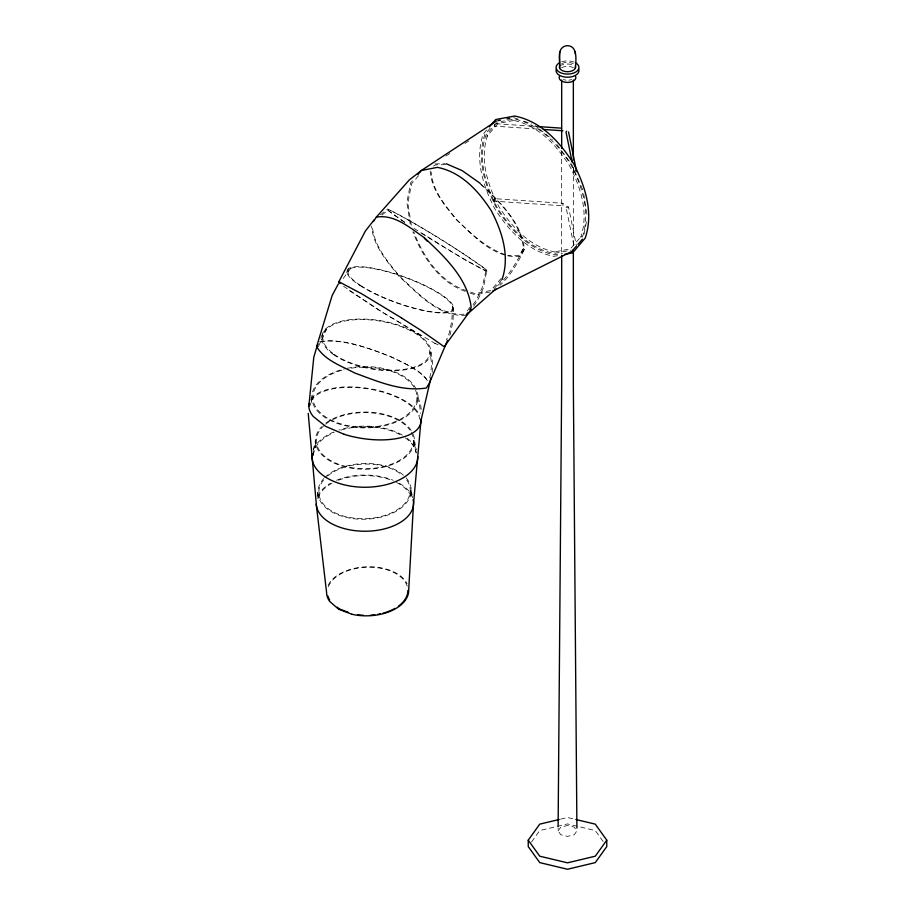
<?xml version="1.0" encoding="UTF-8"?>
<svg xmlns="http://www.w3.org/2000/svg" width="915" height="915" viewBox="0 0 915 915"><rect width="100%" height="100%" fill="white"/><g stroke="black" fill="none" stroke-linecap="round" stroke-linejoin="round"><path stroke-width="0.69" stroke-dasharray="4.58 3.43" d="M558.081 830.946L560.849 827.103L567.506 825.502L574.174 827.103L576.93 830.946L574.174 834.789L567.506 836.39L560.849 834.789L558.081 830.946L558.104 828.086M494.294 124.337L494.294 126.133L539.107 129.164M494.455 124.143L494.294 126.133M432.189 372.439L432.623 362.626L430.908 351.863M453.634 307.085L452.971 321.222L450.363 333.803L448.705 337.692M452.57 306.742L451.827 320.856L449.185 333.415L446.428 339.911M317.928 498.847L318.82 492.281M317.345 496.239L317.894 492.304M562.919 205.818L563.022 203.302L494.397 198.658L494.294 199.379L494.294 201.174L562.919 205.818L563.022 205.097M494.294 201.174L494.397 198.658M562.919 204.022L563.022 203.302M582.317 237.134C590.655 212.612 582.398 186.992 571.006 164.929C557.601 144.021 539.541 124.051 514.127 119.019L501.1 121.546M584.056 234.194L586.847 219.623M313.307 455.338L316.338 440.653M313.387 449.997L315.355 440.653M380.457 214.785L387.697 209.032C422.25 226.748 455.396 247.485 486.872 270.2L483.28 288.259L477.138 301.264L472.952 307.051M485.899 270.749L482.194 287.584L476.04 300.566L472.689 305.198M429.73 377.792L431.011 372.291L431.468 362.489L429.821 351.726M310.208 405.334L312.85 397.213M310.894 399.924L311.798 397.213M318.226 346.785L326.644 329.24M481.301 184.384C500.082 202.055 521.367 222.242 524.444 249.2C518.13 262.193 510.89 275.289 500.173 285.194M480.261 183.972C498.95 201.586 520.429 221.522 523.506 248.422C516.518 262.571 508.454 276.879 496.056 286.99M320.73 338.241L325.637 328.92M467.382 310.951L470.184 306.639M523.506 248.422L518.874 255.548L507.916 255.777M524.444 249.2L519.72 256.475C493.78 258.556 474.073 236.047 456.551 220C444.919 205.658 431.56 190.48 430.222 171.197M573.808 245.369L566.03 207.122L566.659 206.184L568.535 206.984L576.587 246.615M568.535 206.984L567.918 207.922L566.03 207.122M531.535 842.006L539.747 830.557L567.506 823.912L595.276 830.557L603.488 842.006M343.194 278.492L350.742 268.392M346.35 272.43L349.736 267.958M412.425 180.781L410.629 182.828L406.866 202.535L410.423 225.239M418.555 175.726L411.544 183.789L407.85 203.107L411.544 226.668M486.643 129.976L483.177 134.253C474.565 159.599 483.097 186.088 494.878 208.883C508.729 230.489 527.406 251.122 553.655 256.326L559.088 255.468M490.234 128.169L484.904 134.299C476.406 159.313 484.813 185.459 496.445 207.968C510.124 229.288 528.561 249.669 554.479 254.805L562.451 253.261M497.188 122.313L485.888 135.34C477.55 159.85 485.796 185.471 497.188 207.533C510.593 228.441 528.664 248.4 554.078 253.444L571.006 250.15M501.191 278.423L490.669 290.535L474.942 293.589L468.308 291.29M494.054 288.66L502.095 279.384M382.012 215.025L388.692 209.649M445.914 156.019L450.683 152.885M464.992 143.472L469.761 140.338M433.401 166.072L435.792 164.849L446.737 164.631M568.89 80.223L571.635 79.571M560.563 819.165L567.506 817.507L575.844 819.497M490.028 292.011L475.308 294.859L470.264 293.109M319.564 341.775C344.303 337.784 368.528 348.501 391.323 356.793C403.927 363.678 419.402 368.505 427.751 380.949M434.945 163.922L444.724 163.728M463.997 314.222C437.782 315.892 417.469 292.457 399.672 276.319C387.605 261.427 373.709 245.666 372.325 225.639M466.181 315.172C438.845 317.619 417.675 293.303 399.237 276.524C387.342 261.633 373.183 246.112 371.593 226.211M495.793 123.708L536.419 126.453M563.377 79.571L566.133 80.223M513.727 117.646L518.816 119.419M523.918 121.192L531.558 123.845M466.982 290.821C440.492 282.495 423.165 256.726 413.752 231.781M465.209 291.347C439.269 282.209 422.261 256.635 412.894 231.792M505.32 254.656C486.151 248.034 471.065 233.84 456.962 219.806C445.559 205.749 432.475 190.869 431.159 171.974M486.894 271.378L465.415 260.02L413.797 228.292M434.797 343.239L438.148 344.818M435.689 343.811L381.075 311.409L340.86 284.474M420.969 335.611L380.869 311.34L346.854 289.026M404.59 222.231L387.72 210.198L387.697 209.032M535.172 125.595L538.397 128.191M539.461 129.061L552.34 139.446M556.949 144.513L571.761 164.494L573.957 169.561M574.506 170.831L583.301 191.109M418.041 397.224L420.728 405.334L421.175 409.36M416.988 397.224L419.619 405.334L420.477 413.386M414.472 440.664L416.451 450.008M413.488 440.664L416.245 454.012M573.248 167.594L574.082 171.688M411.201 490.44L412.516 496.959M410.275 490.451L411.83 498.286M583.724 193.831L587.35 216.981M573.35 168.371L573.35 245.311M561.673 151.272L561.673 253.855M561.764 63.695A8.132 4.701 0 0 1 573.259 63.695M561.787 61.774A11.438 6.599 0 0 1 574.494 62.266M561.593 67.744A8.361 4.827 0 0 1 573.419 67.744M559.42 65.949A11.438 6.599 0 0 1 574.494 65.388M404.682 222.288A58.24 2.493 31.7 0 1 416.096 224.484A58.24 2.493 31.7 0 1 486.826 270.657A58.24 2.493 31.7 0 1 418.978 231.621M320.639 342.233A58.663 14 20 0 1 380.388 352.687A58.663 14 20 0 1 428.197 382.756M311.214 400.964A55.541 24.705 9.4 0 1 369.145 389.058A55.541 24.705 9.4 0 1 419.745 419.184M311.1 399.089A56.673 25.197 9.4 0 1 367.064 388.223A56.673 25.197 9.4 0 1 419.756 415.421M313.067 455.396A51.903 29.966 0 0 1 334.124 432.555M340.838 430.142A51.903 29.966 0 0 1 401.616 435.494M405.299 437.862A51.903 29.966 0 0 1 416.382 452.788M351.394 368.185A52.064 30.058 0 0 1 415.856 403.412A52.064 30.058 0 0 1 332.259 420.625A52.064 30.058 0 0 1 343.571 369.797M347.128 368.322A53.127 30.675 0 0 1 417.32 402.257A53.127 30.675 0 0 1 331.859 421.232A53.127 30.675 0 0 1 344.578 368.882M402.348 435.071A52.967 30.584 0 0 0 344.646 428.437A52.956 30.572 0 0 0 338.939 430.039M407.278 438.354A52.967 30.584 0 0 1 416.05 448.75M313.216 450.054A52.956 30.572 0 0 1 333.506 432.063M411.384 432.498A48.575 28.045 0 0 1 357.811 468.4A48.575 28.045 0 0 1 324.528 425.086M325.626 424.171A48.575 28.045 0 0 1 370.632 412.814A48.575 28.045 0 0 1 409.783 429.936M318.1 497.771A47.729 27.553 0 0 1 333.403 482.445M338.401 480.238A47.729 27.553 0 0 1 391.426 480.238M396.412 482.445A47.729 27.553 0 0 1 411.727 497.771M317.677 496.296A48.701 28.113 0 0 1 330.475 483.269M336.526 480.306A48.701 28.113 0 0 1 393.29 480.306M399.34 483.269A48.701 28.113 0 0 1 412.676 497.669M413.294 434.465A49.559 28.617 0 0 1 357.719 468.972A49.559 28.617 0 0 1 321.657 426.71M326.015 422.936A49.559 28.617 0 0 1 374.898 412.631A49.559 28.617 0 0 1 412.779 433.241M406.775 480.078A45.716 27.301 -1.8 0 1 360.087 518.633A45.716 27.301 -1.8 0 1 326.552 476.955M327.593 476.04A45.716 27.301 -1.8 0 1 402.554 475.434M328.394 586.721A40.26 24.042 -1.8 0 1 368.756 567.231A40.26 24.042 -1.8 0 1 407.301 586.481M328.165 585.268A41.084 24.533 -1.8 0 1 367.613 566.751A41.084 24.533 -1.8 0 1 407.072 583.69M406.146 477.904A46.688 27.873 -1.8 0 1 363.632 519.274A46.688 27.873 -1.8 0 1 323.807 478.579M324.734 477.607A46.688 27.873 -1.8 0 1 405.276 476.955M493.265 199.79L494.294 202.364L493.265 199.79M487.649 135.123C479.391 159.393 487.558 184.761 498.847 206.596C512.114 227.275 529.991 247.039 555.142 252.025L553.781 252.094L570.388 248.869L581.482 236.104L580.739 237.248C588.997 212.978 580.831 187.609 569.542 165.775C556.274 145.085 538.386 125.332 513.246 120.334L514.607 120.265L498 123.491L486.906 136.266L487.649 135.123M360.773 285.594A55.552 13.268 20 0 0 449.848 311.26A55.552 13.268 20 0 0 390.236 272.601A55.552 13.268 20 0 0 360.773 285.594M359.972 285.514A56.684 13.531 20 0 0 450.855 311.695A56.684 13.531 20 0 0 390.03 272.247A56.684 13.531 20 0 0 359.972 285.514M334.192 354.322A54.134 24.076 9.4 0 0 426.001 360.556A54.134 24.076 9.4 0 0 368.734 319.793A54.134 24.076 9.4 0 0 334.192 354.322M333.346 354.505A55.22 24.556 9.4 0 0 426.996 360.865A55.22 24.556 9.4 0 0 368.608 319.289A55.22 24.556 9.4 0 0 333.346 354.505"/><path stroke-width="1.37" d="M575.363 68.236C575.912 60.619 578.291 44.709 566.145 45.75C556 48.163 560.449 61.019 559.648 68.236M559.683 51.629L559.648 65.8A8.132 4.701 0 0 0 567.506 71.713A8.132 4.701 0 0 0 575.363 65.8M558.116 826.657L561.673 384.941L561.673 255.285M308.229 413.386L316.224 503.147A48.655 28.09 0 0 0 364.913 531.238A48.655 28.09 0 0 0 413.58 503.147L421.117 418.978M308.835 406.226L313.776 357.319L316.556 347.803M502.095 279.384C509.998 256.131 502.175 231.827 491.366 210.908C478.659 191.075 461.515 172.146 437.416 167.353L421.358 170.487L417.789 174.605M312.541 454.012L311.981 456.676A52.956 30.572 0 0 0 354.585 486.666A52.956 30.572 0 0 0 413.832 468.389A52.967 30.584 0 0 0 417.869 456.688M420.991 420.557L430.908 377.941M447.595 340.288L429.352 383.133L426.401 387.983C401.674 391.975 377.438 381.269 354.654 372.965C341.158 365.817 324.882 360.396 316.613 346.625L332.145 295.522L338.264 284.085M338.87 282.964L338.859 281.717L365.382 231.015L374.246 219.726M316.613 346.625L318.088 344.2M373.48 221.51L376.34 217.107L409.405 179.82L420.591 171.185M467.611 312.964L466.181 315.172L495.919 288.934M469.75 309.659L471.179 307.463C467.862 278.377 444.61 256.818 424.411 237.774C410.206 227.961 394.925 214.133 376.34 217.107M566.659 131.142L566.03 132.069L572.138 162.127M575.844 819.497L595.276 824.14L606.771 840.164L606.771 846.581L595.276 862.616L567.506 869.25L539.747 862.616L528.241 846.581L528.241 840.164L539.747 824.14L559.179 819.497M606.771 840.164L595.276 856.2L567.506 862.834L539.747 856.2L528.241 840.164M444.484 346.43L471.271 309.362M489.365 126.842L495.713 119.533L514.733 116.033C540.982 121.249 559.66 141.882 573.511 163.476C585.291 186.283 593.824 212.772 585.211 238.106L572.676 252.826L564.521 254.404M576.198 246.341L571.761 251.453L492.647 291.107M577.971 244.294L582.409 239.192M421.358 170.487L496.445 121.009M497.771 120.757L500.436 120.231M507.082 118.939L509.735 118.424M537.814 126.556L561.627 128.169M543.304 129.45L562.919 130.776M348.318 612.329L339.191 608.852L337.246 607.16M351.92 614.274L338.619 609.207L329.697 601.441A41.084 24.533 -1.8 0 1 326.552 592.119L316.235 504.119M344.04 434.27L325.706 426.401L313.353 416.554A56.673 25.197 9.4 0 1 309.053 403.778M446.12 163.705L462.052 170.545L480.318 183.446M338.859 281.717L361.539 293.704L401.639 317.974M401.433 317.905L420.9 330.326L443.638 346.35M424.343 238.335L427.431 241.274M575.958 170.705L576.587 171.574L568.535 131.943M413.054 499.567L413.58 502.175L408.685 590.461A41.084 24.533 -1.8 0 1 351.92 614.274M339.9 282.38L339.911 283.593M576.908 828.086L573.35 384.941L573.35 249.589M575.329 51.629L575.329 54.042M573.35 80.04L573.35 159.828M561.673 80.04L561.673 148.424M575.592 62.826A11.438 6.599 0 0 1 575.592 72.159A11.438 6.599 0 0 1 559.42 72.159A11.438 6.599 0 0 1 559.42 62.826M578.554 68.911A11.438 6.599 0 0 1 567.506 77.226A11.438 6.599 0 0 1 556.457 68.911M575.581 76.345A8.361 4.827 0 0 1 567.506 82.43A8.361 4.827 0 0 1 559.431 76.345M420.957 420.545A56.673 25.197 9.4 0 1 344.029 434.27M407.873 590.484A40.26 24.042 -1.8 0 1 398.437 606.153M394.971 608.395A40.26 24.042 -1.8 0 1 383.042 613.199M380.377 613.839A40.26 24.042 -1.8 0 1 377.609 614.388M374.773 614.811A40.26 24.042 -1.8 0 1 370.472 615.223M363.369 615.28A40.26 24.042 -1.8 0 1 357.651 614.777M329.663 600.011A40.26 24.042 -1.8 0 1 327.959 596.111"/></g></svg>
